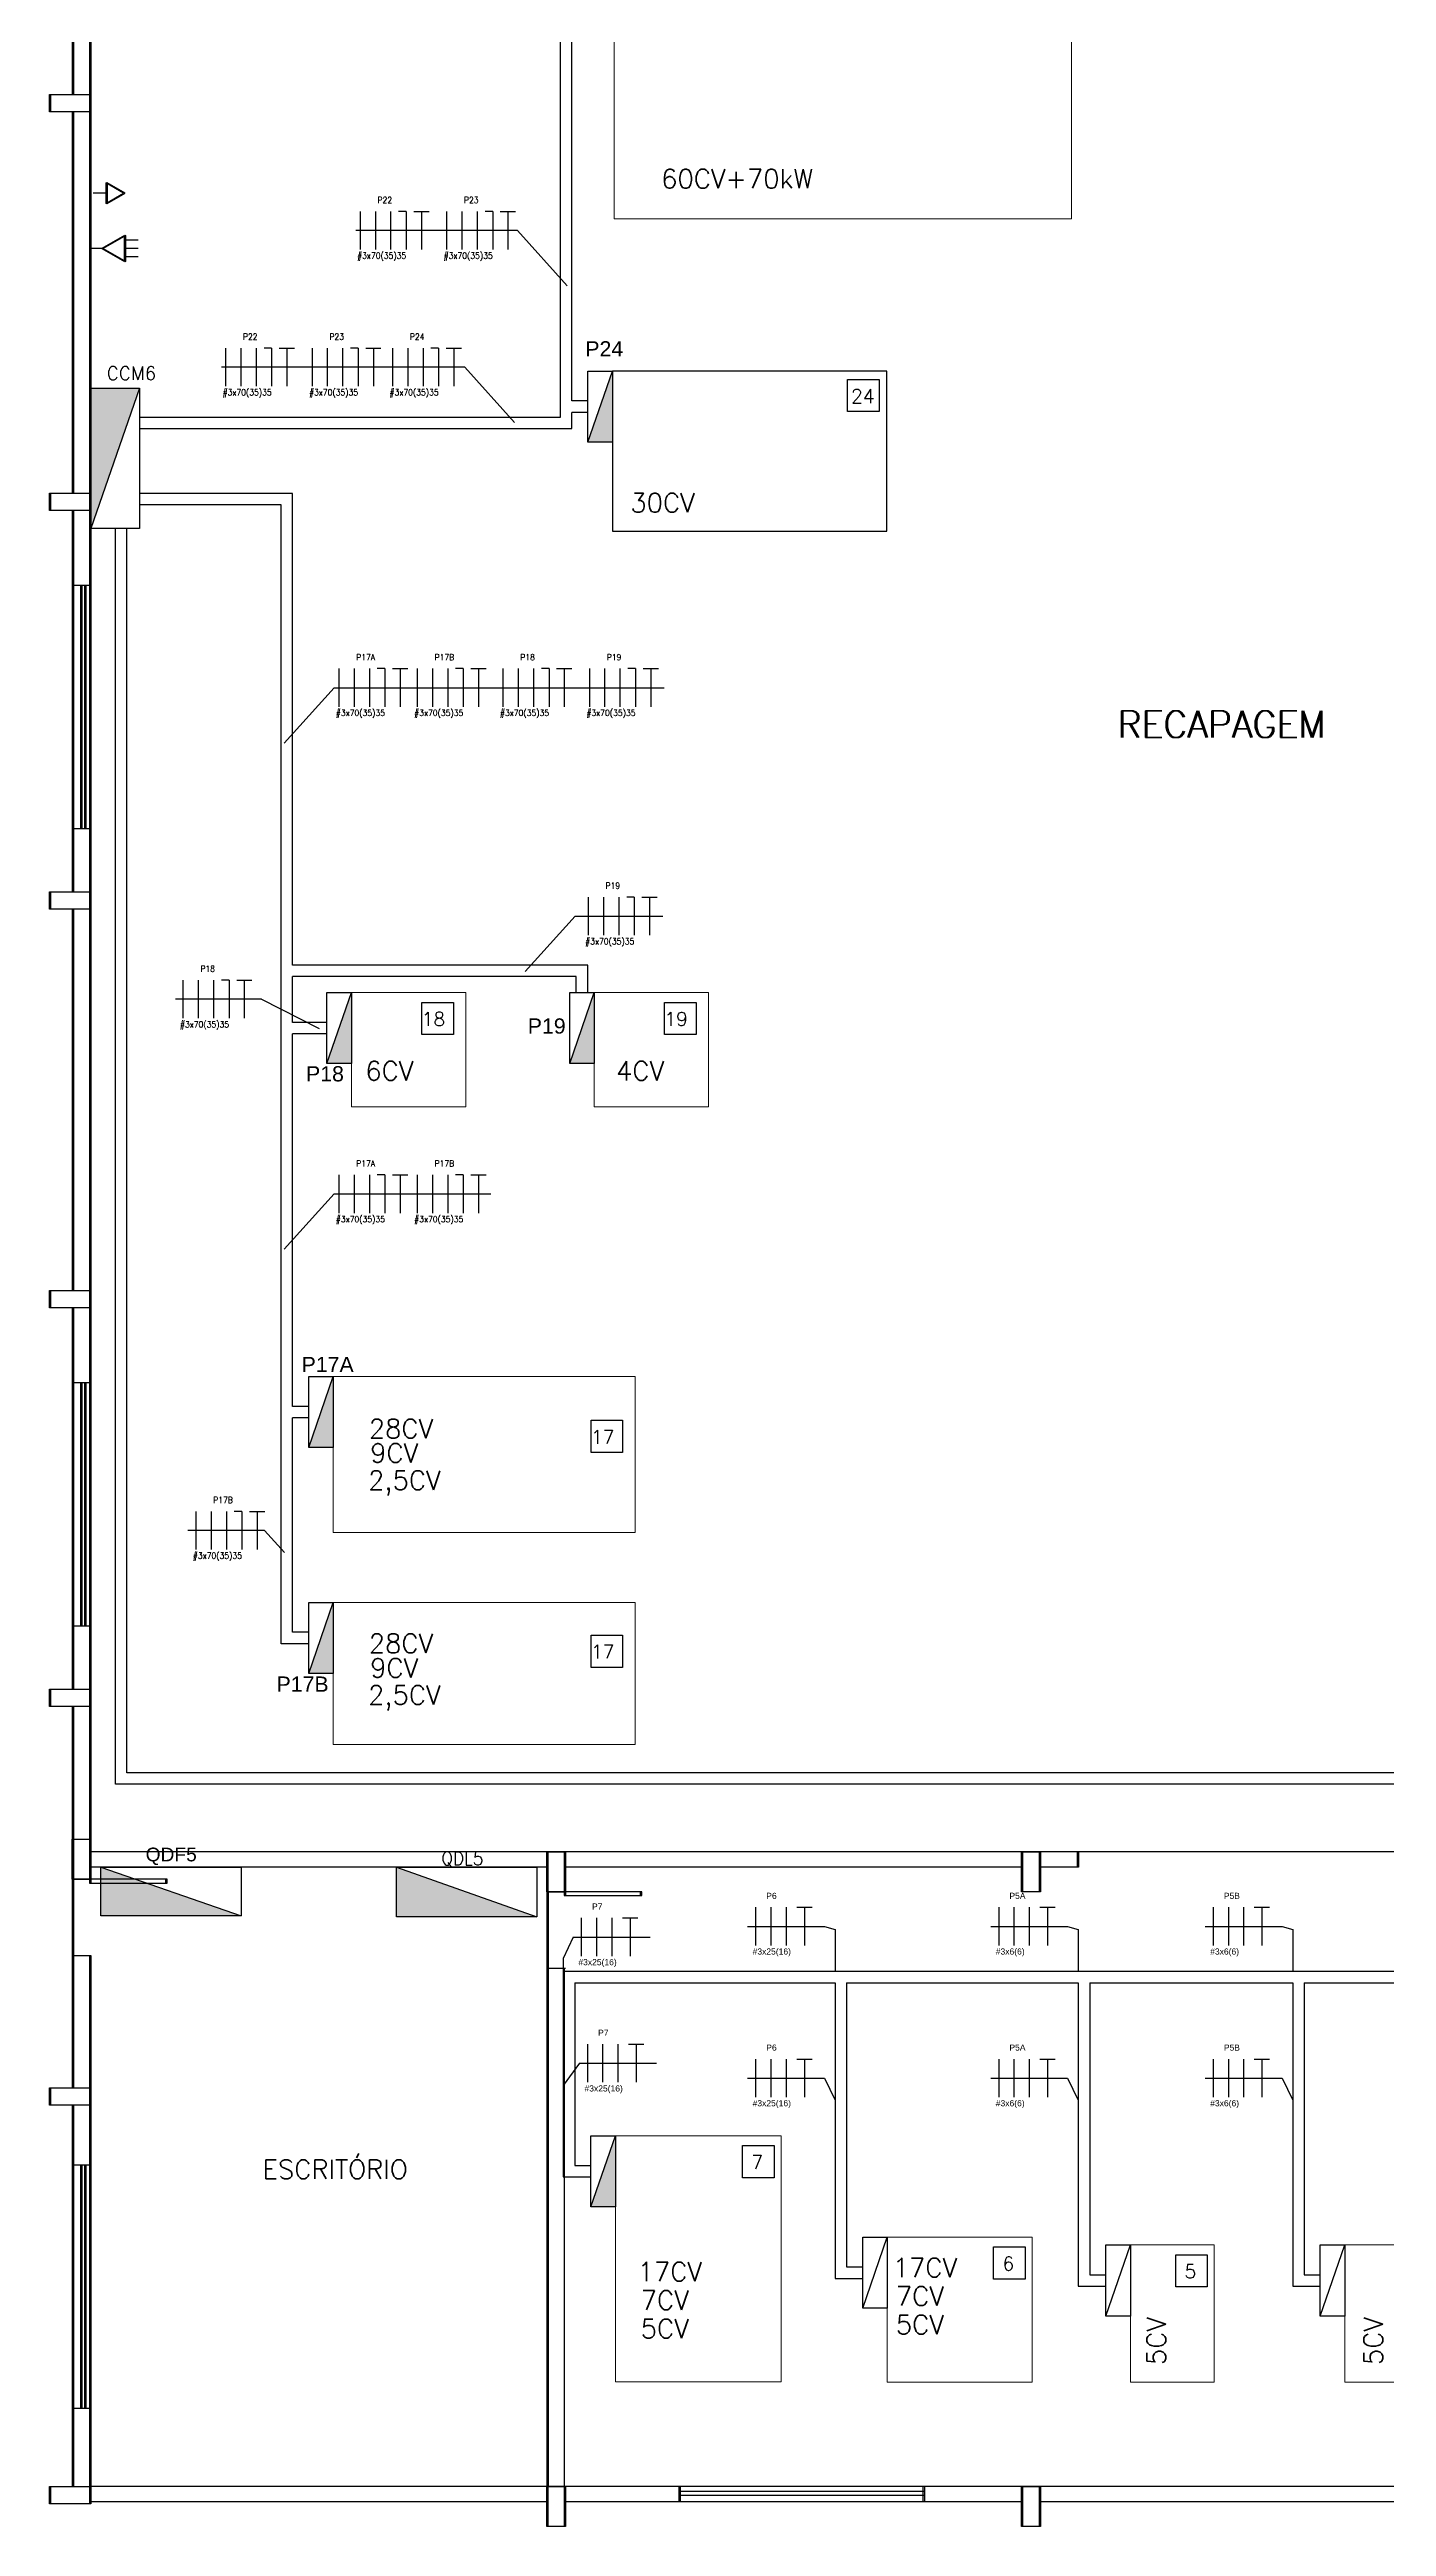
# Model space of a CAD drawing. Extents: x -543 to 641, y -146 to 322.
# Drawn here: x 224.07 to 241.61, y 140.77 to 173.26 of the extents above; entities that cross this region are included whole.
import ezdxf

# ---------------------------------------------------------------- set-up
doc = ezdxf.new("R2010")
doc.units = 0
doc.header["$MEASUREMENT"] = 0
for name, color, linetype in [('_ARQ', 5, 'Continuous'), ('_ARQ-TEXTO', 4, 'Continuous'), ('_COTAS', 4, 'Continuous'), ('_ELT-ELETROCALHAS', 1, 'Continuous'), ('_ELT-MAQUINAS-TEXTO', 4, 'Continuous'), ('_ELT-MÁQUINAS', 3, 'Continuous'), ('_ELT-PONTO', 2, 'Continuous'), ('_ELT-PONTO-TEXTO', 4, 'Continuous'), ('_ELT_ELETRODUTOS', 6, 'Continuous'), ('ELET_FIAÇÃO', 1, 'Continuous')]:
    doc.layers.add(name, color=color, linetype=linetype)
doc.styles.add('ARIAL', font='arial.ttf')
doc.styles.add('textstyle3', font='romans')
doc.styles.add('textstyle4', font='arial.ttf')
doc.styles.add('textstyle6', font='Standard')

# ---------------------------------------------------------------- blocks, each defined once
blk = doc.blocks.new('TOM_Trif_Baixa')
at = {"layer": '_ELT-PONTO'}
for p, q in [((-0.619, 0.111), (-0.459, 0.111)), ((-0.619, 0), (-0.459, 0)), ((-0.16, 0), (0, 0)), ((-0.619, -0.111), (-0.459, -0.111))]:
    blk.add_line(p, q, dxfattribs=at)
blk.add_lwpolyline([(-0.16, 0), (-0.459, 0.172), (-0.459, -0.172)], close=True, dxfattribs=at)
blk = doc.blocks.new('TOM_Monof_baixa')
at = {"layer": '_ELT-PONTO'}
for p, q in [((0.166, 0), (0, 0)), ((0.399, 0), (0.166, 0.135)), ((0.166, 0.135), (0.166, -0.135)), ((0.166, -0.135), (0.399, 0))]:
    blk.add_line(p, q, dxfattribs=at)
blk = doc.blocks.new('FIACAO_LAMP_ELETRO_3FNT')
at = {"layer": 'ELET_FIAÇÃO', "color": 4, "linetype": 'Continuous'}
for p, q in [((0, -0.25), (0, 0.25)), ((0.2, -0.25), (0.2, 0.25)), ((0.4, -0.25), (0.4, 0.25)), ((0.6, 0.25), (0.5, 0.25)), ((0.6, 0.25), (0.6, -0.25)), ((0.7, 0.25), (0.9, 0.25)), ((0.8, 0.25), (0.8, -0.25))]:
    blk.add_line(p, q, dxfattribs=at)
at = {"layer": 'ELET_FIAÇÃO', "color": 4, "linetype": 'Continuous', "style": 'textstyle4'}
for tag, p in [('C', (0.224, 0.36)), ('B', (-0.043, -0.37))]:
    blk.add_attdef(tag, p, '', height=0.08, dxfattribs=at)
blk = doc.blocks.new('FIACAO_LAMP_ELETRO_3FT')
at = {"layer": 'ELET_FIAÇÃO', "color": 4, "linetype": 'Continuous'}
for p, q in [((0, -0.25), (0, 0.25)), ((0.2, -0.25), (0.2, 0.25)), ((0.4, -0.25), (0.4, 0.25)), ((0.536, 0.25), (0.736, 0.25)), ((0.636, 0.25), (0.636, -0.25))]:
    blk.add_line(p, q, dxfattribs=at)
at = {"layer": 'ELET_FIAÇÃO', "color": 4, "linetype": 'Continuous', "style": 'textstyle4'}
for tag, p in [('C', (0.136, 0.36)), ('B', (-0.043, -0.37))]:
    blk.add_attdef(tag, p, '', height=0.08, dxfattribs=at)

msp = doc.modelspace()

# ---------------------------------------------------------------- hatches: boundary and pattern name
at = {"layer": '_ELT-PONTO', "linetype": 'Continuous'}
h = msp.add_hatch(color=256, dxfattribs=at)
h.dxf.hatch_style = 1
h.paths.add_polyline_path([(231.455, 169.038), (231.133, 168.106), (231.455, 168.106)])
at = {"layer": '_ELT-PONTO', "linetype": 'Continuous', "transparency": 33554687}
msp.add_hatch(color=256, dxfattribs=at).paths.add_polyline_path([(224.611, 166.975), (225.248, 168.815), (224.611, 168.815)], flags=0)
at = {"layer": '_ELT-PONTO', "linetype": 'Continuous'}
h = msp.add_hatch(color=256, dxfattribs=at)
h.dxf.hatch_style = 1
h.paths.add_polyline_path([(228.032, 160.887), (227.709, 159.955), (228.032, 159.955)])
h = msp.add_hatch(color=256, dxfattribs=at)
h.dxf.hatch_style = 1
h.paths.add_polyline_path([(231.216, 160.887), (230.893, 159.955), (231.216, 159.955)])
h = msp.add_hatch(color=256, dxfattribs=at)
h.dxf.hatch_style = 1
h.paths.add_polyline_path([(227.791, 155.851), (227.469, 154.919), (227.791, 154.919)])
h = msp.add_hatch(color=256, dxfattribs=at)
h.dxf.hatch_style = 1
h.paths.add_polyline_path([(227.791, 152.888), (227.469, 151.956), (227.791, 151.956)])
at = {"layer": '_ELT-PONTO', "linetype": 'Continuous', "transparency": 33554687}
for points in [[(226.583, 148.776), (224.743, 149.416), (224.743, 148.776)], [(230.463, 148.766), (228.623, 149.406), (228.623, 148.766)]]:
    msp.add_hatch(color=256, dxfattribs=at).paths.add_polyline_path(points)
at = {"layer": '_ELT-PONTO'}
h = msp.add_hatch(color=256, dxfattribs=at)
h.dxf.hatch_style = 1
h.paths.add_polyline_path([(231.493, 145.894), (231.171, 144.962), (231.493, 144.962)])

# ---------------------------------------------------------------- linework, layer by layer
at = {"layer": '_ARQ', "linetype": 'Continuous'}
for p, q in [((224.593, 185.821), (224.593, 149.257)), ((224.611, 185.821), (224.611, 149.257)), ((237.55, 149.618), (237.55, 149.418)), ((237.568, 149.618), (237.568, 149.418)), ((224.364, 149.257), (224.593, 149.257)), ((224.382, 149.257), (224.611, 149.257)), ((230.593, 149.093), (230.593, 141.293)), ((230.593, 149.093), (230.822, 149.093)), ((230.611, 149.093), (230.611, 141.293)), ((230.611, 149.093), (230.84, 149.093)), ((224.364, 148.257), (224.593, 148.257)), ((224.382, 148.257), (224.611, 148.257)), ((224.593, 148.257), (224.593, 141.293)), ((224.611, 148.257), (224.611, 141.293)), ((230.593, 148.093), (230.822, 148.093)), ((230.611, 148.093), (230.84, 148.093)), ((230.822, 148.093), (230.822, 141.293))]:
    msp.add_line(p, q, dxfattribs=at)
at = {"layer": '_ARQ'}
for p, q in [((224.364, 177.668), (224.364, 172.668)), ((224.382, 177.668), (224.382, 172.668)), ((224.364, 172.439), (224.364, 167.439)), ((224.382, 172.439), (224.382, 167.439)), ((224.364, 167.21), (224.364, 162.21)), ((224.382, 167.21), (224.382, 162.21)), ((224.39, 166.233), (224.593, 166.233)), ((224.408, 166.233), (224.611, 166.233)), ((224.475, 166.233), (224.475, 163.036)), ((224.493, 166.233), (224.493, 163.036)), ((224.528, 166.233), (224.528, 163.036)), ((224.546, 166.233), (224.546, 163.036)), ((224.593, 163.033), (224.39, 163.033)), ((224.611, 163.033), (224.408, 163.033)), ((224.364, 161.981), (224.364, 156.981)), ((224.382, 161.981), (224.382, 156.981)), ((224.364, 156.752), (224.364, 151.752)), ((224.382, 156.752), (224.382, 151.752)), ((224.39, 155.775), (224.593, 155.775)), ((224.408, 155.775), (224.611, 155.775)), ((224.475, 155.775), (224.475, 152.578)), ((224.493, 155.775), (224.493, 152.578)), ((224.528, 155.775), (224.528, 152.578)), ((224.546, 155.775), (224.546, 152.578)), ((224.593, 152.575), (224.39, 152.575)), ((224.611, 152.575), (224.408, 152.575)), ((224.364, 151.522), (224.364, 146.522)), ((224.382, 151.522), (224.382, 146.522)), ((267.966, 149.618), (224.593, 149.618)), ((267.984, 149.618), (224.611, 149.618)), ((230.593, 149.418), (224.593, 149.418)), ((230.611, 149.418), (224.611, 149.418)), ((236.822, 149.418), (230.822, 149.418)), ((236.84, 149.418), (230.84, 149.418)), ((237.55, 149.418), (237.052, 149.418)), ((237.568, 149.418), (237.07, 149.418)), ((224.364, 146.293), (224.364, 141.293)), ((224.382, 146.293), (224.382, 141.293)), ((224.39, 145.514), (224.593, 145.514)), ((224.408, 145.514), (224.611, 145.514)), ((224.475, 145.514), (224.475, 142.317)), ((224.493, 145.514), (224.493, 142.317)), ((224.528, 145.514), (224.528, 142.317)), ((224.546, 145.514), (224.546, 142.317)), ((224.593, 142.314), (224.39, 142.314)), ((224.611, 142.314), (224.408, 142.314)), ((277.768, 141.293), (224.593, 141.293)), ((230.593, 141.093), (224.593, 141.093)), ((277.786, 141.293), (224.611, 141.293)), ((230.611, 141.093), (224.611, 141.093)), ((236.822, 141.093), (230.822, 141.093)), ((236.84, 141.093), (230.84, 141.093)), ((232.328, 141.093), (232.328, 141.296)), ((232.328, 141.231), (235.526, 141.231)), ((232.328, 141.178), (235.526, 141.178)), ((232.346, 141.093), (232.346, 141.296)), ((232.346, 141.231), (235.544, 141.231)), ((232.346, 141.178), (235.544, 141.178)), ((235.528, 141.296), (235.528, 141.093)), ((235.546, 141.296), (235.546, 141.093)), ((243.052, 141.093), (237.052, 141.093)), ((243.07, 141.093), (237.07, 141.093))]:
    msp.add_line(p, q, dxfattribs=at)
for points in [[(224.069, 172.668), (224.593, 172.668), (224.593, 172.439), (224.069, 172.439)], [(224.087, 172.668), (224.611, 172.668), (224.611, 172.439), (224.087, 172.439)], [(224.069, 167.439), (224.593, 167.439), (224.593, 167.21), (224.069, 167.21)], [(224.087, 167.439), (224.611, 167.439), (224.611, 167.21), (224.087, 167.21)], [(224.069, 162.21), (224.593, 162.21), (224.593, 161.981), (224.069, 161.981)], [(224.087, 162.21), (224.611, 162.21), (224.611, 161.981), (224.087, 161.981)], [(224.069, 156.981), (224.593, 156.981), (224.593, 156.752), (224.069, 156.752)], [(224.087, 156.981), (224.611, 156.981), (224.611, 156.752), (224.087, 156.752)], [(224.069, 151.752), (224.593, 151.752), (224.593, 151.522), (224.069, 151.522)], [(224.087, 151.752), (224.611, 151.752), (224.611, 151.522), (224.087, 151.522)], [(224.593, 149.782), (224.593, 149.257), (224.364, 149.257), (224.364, 149.782)], [(224.611, 149.782), (224.611, 149.257), (224.382, 149.257), (224.382, 149.782)], [(230.822, 149.618), (230.822, 149.093), (230.593, 149.093), (230.593, 149.618)], [(230.84, 149.618), (230.84, 149.093), (230.611, 149.093), (230.611, 149.618)], [(237.052, 149.618), (237.052, 149.093), (236.822, 149.093), (236.822, 149.618)], [(237.07, 149.618), (237.07, 149.093), (236.84, 149.093), (236.84, 149.618)], [(224.069, 146.522), (224.593, 146.522), (224.593, 146.293), (224.069, 146.293)], [(224.087, 146.522), (224.611, 146.522), (224.611, 146.293), (224.087, 146.293)], [(224.069, 141.293), (224.593, 141.293), (224.593, 141.064), (224.069, 141.064)], [(224.087, 141.293), (224.611, 141.293), (224.611, 141.064), (224.087, 141.064)], [(230.822, 141.293), (230.822, 140.769), (230.593, 140.769), (230.593, 141.293)], [(230.84, 141.293), (230.84, 140.769), (230.611, 140.769), (230.611, 141.293)], [(237.052, 141.293), (237.052, 140.769), (236.822, 140.769), (236.822, 141.293)], [(237.07, 141.293), (237.07, 140.769), (236.84, 140.769), (236.84, 141.293)]]:
    msp.add_lwpolyline(points, close=True, dxfattribs=at)
at = {"layer": '_ARQ', "linetype": 'Continuous'}
for points in [[(225.593, 149.257), (224.593, 149.257), (224.593, 149.207), (225.593, 149.207)], [(225.611, 149.257), (224.611, 149.257), (224.611, 149.207), (225.611, 149.207)], [(231.822, 149.093), (230.822, 149.093), (230.822, 149.043), (231.822, 149.043)], [(231.84, 149.093), (230.84, 149.093), (230.84, 149.043), (231.84, 149.043)]]:
    msp.add_lwpolyline(points, close=True, dxfattribs=at)
at = {"layer": '_ELT-ELETROCALHAS', "color": 32, "true_color": 0xcd6928}
for points in [[(225.248, 168.435), (230.771, 168.435), (230.771, 180.152)], [(230.921, 168.647), (230.921, 175.097)], [(231.133, 168.647), (230.921, 168.647)], [(225.248, 168.285), (230.921, 168.285), (230.921, 168.497)], [(231.133, 168.497), (230.921, 168.497)], [(227.257, 161.249), (227.257, 167.435), (225.248, 167.435)], [(227.257, 152.347), (227.107, 152.347), (227.107, 167.285), (225.248, 167.285)], [(231.129, 161.099), (231.129, 161.249), (227.257, 161.249)], [(230.979, 161.099), (227.257, 161.099)], [(227.257, 160.496), (227.257, 161.099)], [(230.979, 160.887), (230.979, 161.099)], [(231.129, 160.887), (231.129, 161.099)], [(227.709, 160.496), (227.257, 160.496)], [(227.709, 160.346), (227.257, 160.346)], [(227.257, 155.46), (227.257, 160.346)], [(227.469, 155.46), (227.257, 155.46)], [(227.469, 155.31), (227.257, 155.31)], [(227.257, 152.497), (227.257, 155.31)], [(227.469, 152.497), (227.257, 152.497)], [(227.469, 152.347), (227.257, 152.347)], [(230.809, 148.05), (260.822, 148.05)], [(230.809, 148.05), (230.809, 145.353), (231.171, 145.353)], [(230.809, 147.9), (230.822, 147.9)], [(230.959, 147.9), (230.959, 145.503), (231.171, 145.503)], [(230.959, 147.9), (234.376, 147.9)], [(234.376, 147.9), (234.376, 144.022), (234.738, 144.022)], [(234.526, 147.9), (234.526, 144.172), (234.738, 144.172)], [(234.526, 147.9), (237.566, 147.9)], [(237.566, 147.9), (237.566, 143.92), (237.928, 143.92)], [(237.716, 147.9), (237.716, 144.07), (237.928, 144.07)], [(237.716, 147.9), (240.379, 147.9)], [(240.379, 147.9), (240.379, 143.92), (240.741, 143.92)], [(240.529, 147.9), (240.529, 144.07), (240.741, 144.07)], [(240.529, 147.9), (243.083, 147.9)]]:
    msp.add_lwpolyline(points, dxfattribs=at)
at = {"layer": '_ELT-ELETROCALHAS', "color": 254, "true_color": 0xfeeab9}
for points in [[(248.108, 150.504), (224.934, 150.504), (224.934, 166.975)], [(248.108, 150.654), (225.084, 150.654), (225.084, 166.975)]]:
    msp.add_lwpolyline(points, dxfattribs=at)
at = {"layer": '_ELT-MAQUINAS-TEXTO'}
for points in [[(234.538, 168.929), (234.951, 168.929), (234.951, 168.507), (234.538, 168.507)], [(228.955, 160.759), (229.368, 160.759), (229.368, 160.336), (228.955, 160.336)], [(232.139, 160.759), (232.551, 160.759), (232.551, 160.336), (232.139, 160.336)], [(231.174, 155.277), (231.587, 155.277), (231.587, 154.854), (231.174, 154.854)], [(231.174, 152.459), (231.587, 152.459), (231.587, 152.037), (231.174, 152.037)], [(233.161, 145.766), (233.574, 145.766), (233.574, 145.343), (233.161, 145.343)], [(236.455, 144.435), (236.867, 144.435), (236.867, 144.013), (236.455, 144.013)], [(238.844, 144.333), (239.257, 144.333), (239.257, 143.91), (238.844, 143.91)]]:
    msp.add_lwpolyline(points, close=True, dxfattribs=at)
at = {"layer": '_ELT-MÁQUINAS', "color": 4, "lineweight": 0}
for points in [[(231.477, 175.638), (237.477, 175.638), (237.477, 171.038), (231.477, 171.038)], [(228.032, 159.387), (229.532, 159.387), (229.532, 160.887), (228.032, 160.887)], [(231.216, 159.387), (232.716, 159.387), (232.716, 160.887), (231.216, 160.887)], [(227.791, 153.804), (231.751, 153.804), (231.751, 155.851), (227.791, 155.851)], [(227.791, 151.024), (231.751, 151.024), (231.751, 152.888), (227.791, 152.888)], [(231.493, 145.894), (233.666, 145.894), (233.666, 142.666), (231.493, 142.666)], [(235.06, 142.663), (236.96, 142.663), (236.96, 144.563), (235.06, 144.563)], [(238.25, 144.461), (239.35, 144.461), (239.35, 142.661), (238.25, 142.661)], [(241.063, 144.461), (242.163, 144.461), (242.163, 142.661), (241.063, 142.661)]]:
    msp.add_lwpolyline(points, close=True, dxfattribs=at)
at = {"layer": '_ELT-MÁQUINAS', "color": 4}
msp.add_lwpolyline([(231.455, 166.938), (235.055, 166.938), (235.055, 169.038), (231.455, 169.038)], close=True, dxfattribs=at)
at = {"layer": '_ELT-PONTO', "linetype": 'Continuous'}
for p, q in [((231.133, 168.106), (231.455, 169.038)), ((225.248, 168.815), (224.611, 166.975)), ((227.709, 159.955), (228.032, 160.887)), ((230.893, 159.955), (231.216, 160.887)), ((227.469, 154.919), (227.791, 155.851)), ((227.469, 151.956), (227.791, 152.888)), ((224.743, 149.416), (226.583, 148.776)), ((228.623, 149.416), (230.463, 148.766)), ((231.171, 144.962), (231.493, 145.894)), ((234.738, 143.631), (235.06, 144.563)), ((237.928, 143.529), (238.25, 144.461)), ((240.741, 143.529), (241.063, 144.461))]:
    msp.add_line(p, q, dxfattribs=at)
for points in [[(231.455, 168.106), (231.133, 168.106), (231.133, 169.038), (231.455, 169.038)], [(224.611, 168.815), (225.248, 168.815), (225.248, 166.975), (224.611, 166.975)], [(228.032, 159.955), (227.709, 159.955), (227.709, 160.887), (228.032, 160.887)], [(231.216, 159.955), (230.893, 159.955), (230.893, 160.887), (231.216, 160.887)], [(227.791, 154.919), (227.469, 154.919), (227.469, 155.851), (227.791, 155.851)], [(227.791, 151.956), (227.469, 151.956), (227.469, 152.888), (227.791, 152.888)], [(224.743, 148.776), (224.743, 149.416), (226.583, 149.416), (226.583, 148.776)], [(228.623, 148.766), (228.623, 149.416), (230.463, 149.416), (230.463, 148.766)], [(231.493, 144.962), (231.171, 144.962), (231.171, 145.894), (231.493, 145.894)], [(235.06, 143.631), (234.738, 143.631), (234.738, 144.563), (235.06, 144.563)], [(238.25, 143.529), (237.928, 143.529), (237.928, 144.461), (238.25, 144.461)], [(241.063, 143.529), (240.741, 143.529), (240.741, 144.461), (241.063, 144.461)]]:
    msp.add_lwpolyline(points, close=True, dxfattribs=at)
at = {"layer": 'ELET_FIAÇÃO', "color": 7, "linetype": 'Continuous'}
for points in [[(230.208, 170.883), (228.089, 170.883)], [(230.208, 170.883), (230.862, 170.157)], [(229.518, 169.09), (226.323, 169.09)], [(229.518, 169.09), (230.171, 168.364)], [(227.803, 164.886), (227.149, 164.16)], [(227.803, 164.886), (232.131, 164.886)], [(230.965, 161.889), (230.311, 161.163)], [(230.965, 161.889), (232.116, 161.889)], [(226.848, 160.8), (225.72, 160.8)], [(226.848, 160.8), (227.606, 160.416)], [(227.803, 158.246), (227.149, 157.52)], [(227.803, 158.246), (229.857, 158.246)], [(226.89, 153.832), (225.884, 153.832)], [(226.89, 153.832), (227.15, 153.543)], [(234.236, 148.64), (234.376, 148.6), (234.376, 148.05)], [(237.426, 148.64), (237.566, 148.6), (237.566, 148.05)], [(240.239, 148.64), (240.379, 148.6), (240.379, 148.05)], [(231.02, 146.844), (230.809, 146.554)], [(234.236, 146.65), (234.376, 146.36)], [(237.426, 146.65), (237.566, 146.36)], [(240.239, 146.65), (240.379, 146.36)]]:
    msp.add_lwpolyline(points, dxfattribs=at)
at = {"layer": 'ELET_FIAÇÃO', "color": 7}
for points in [[(230.94, 148.5), (230.809, 148.22), (230.809, 148.05)], [(230.94, 148.5), (231.95, 148.5)], [(233.226, 148.64), (234.236, 148.64)], [(236.416, 148.64), (237.426, 148.64)], [(239.229, 148.64), (240.239, 148.64)], [(231.02, 146.844), (232.03, 146.844)], [(233.226, 146.65), (234.236, 146.65)], [(236.416, 146.65), (237.426, 146.65)], [(239.229, 146.65), (240.239, 146.65)]]:
    msp.add_lwpolyline(points, dxfattribs=at)

# ---------------------------------------------------------------- block references
at = {"layer": '_COTAS', "linetype": 'Continuous'}
for p in [(224.642, 171.372), (224.66, 171.372)]:
    msp.add_blockref('TOM_Monof_baixa', p, dxfattribs=at)
at = {"layer": '_COTAS', "linetype": 'Continuous', "rotation": 180}
for p in [(224.593, 170.647), (224.611, 170.647)]:
    msp.add_blockref('TOM_Trif_Baixa', p, dxfattribs=at)
at = {"layer": '_ELT_ELETRODUTOS', "linetype": 'Continuous'}
ref = msp.add_blockref('FIACAO_LAMP_ELETRO_3FNT', (228.148, 170.883), dxfattribs=at)
ref.add_attrib('C', 'P22', (228.372, 171.243), dxfattribs={"layer": 'ELET_FIAÇÃO', "color": 4, "linetype": 'Continuous', "height": 0.08, "style": 'textstyle6'})
ref.add_attrib('B', '#3x70(35)35', (228.105, 170.513), dxfattribs={"layer": 'ELET_FIAÇÃO', "color": 4, "linetype": 'Continuous', "height": 0.08, "style": 'textstyle6'})
ref = msp.add_blockref('FIACAO_LAMP_ELETRO_3FNT', (229.283, 170.883), dxfattribs=at)
ref.add_attrib('C', 'P23', (229.507, 171.243), dxfattribs={"layer": 'ELET_FIAÇÃO', "color": 4, "linetype": 'Continuous', "height": 0.08, "style": 'textstyle6'})
ref.add_attrib('B', '#3x70(35)35', (229.24, 170.513), dxfattribs={"layer": 'ELET_FIAÇÃO', "color": 4, "linetype": 'Continuous', "height": 0.08, "style": 'textstyle6'})
ref = msp.add_blockref('FIACAO_LAMP_ELETRO_3FNT', (226.383, 169.09), dxfattribs=at)
ref.add_attrib('C', 'P22', (226.607, 169.45), dxfattribs={"layer": 'ELET_FIAÇÃO', "color": 4, "linetype": 'Continuous', "height": 0.08, "style": 'textstyle6'})
ref.add_attrib('B', '#3x70(35)35', (226.34, 168.72), dxfattribs={"layer": 'ELET_FIAÇÃO', "color": 4, "linetype": 'Continuous', "height": 0.08, "style": 'textstyle6'})
ref = msp.add_blockref('FIACAO_LAMP_ELETRO_3FNT', (227.517, 169.09), dxfattribs=at)
ref.add_attrib('C', 'P23', (227.741, 169.45), dxfattribs={"layer": 'ELET_FIAÇÃO', "color": 4, "linetype": 'Continuous', "height": 0.08, "style": 'textstyle6'})
ref.add_attrib('B', '#3x70(35)35', (227.474, 168.72), dxfattribs={"layer": 'ELET_FIAÇÃO', "color": 4, "linetype": 'Continuous', "height": 0.08, "style": 'textstyle6'})
ref = msp.add_blockref('FIACAO_LAMP_ELETRO_3FNT', (228.573, 169.09), dxfattribs=at)
ref.add_attrib('C', 'P24', (228.797, 169.45), dxfattribs={"layer": 'ELET_FIAÇÃO', "color": 4, "linetype": 'Continuous', "height": 0.08, "style": 'textstyle6'})
ref.add_attrib('B', '#3x70(35)35', (228.53, 168.72), dxfattribs={"layer": 'ELET_FIAÇÃO', "color": 4, "linetype": 'Continuous', "height": 0.08, "style": 'textstyle6'})
ref = msp.add_blockref('FIACAO_LAMP_ELETRO_3FNT', (227.869, 164.886), dxfattribs=at)
ref.add_attrib('C', 'P17A', (228.093, 165.246), dxfattribs={"layer": 'ELET_FIAÇÃO', "color": 4, "linetype": 'Continuous', "height": 0.08, "style": 'textstyle6'})
ref.add_attrib('B', '#3x70(35)35', (227.826, 164.516), dxfattribs={"layer": 'ELET_FIAÇÃO', "color": 4, "linetype": 'Continuous', "height": 0.08, "style": 'textstyle6'})
ref = msp.add_blockref('FIACAO_LAMP_ELETRO_3FNT', (228.897, 164.886), dxfattribs=at)
ref.add_attrib('C', 'P17B', (229.121, 165.246), dxfattribs={"layer": 'ELET_FIAÇÃO', "color": 4, "linetype": 'Continuous', "height": 0.08, "style": 'textstyle6'})
ref.add_attrib('B', '#3x70(35)35', (228.854, 164.516), dxfattribs={"layer": 'ELET_FIAÇÃO', "color": 4, "linetype": 'Continuous', "height": 0.08, "style": 'textstyle6'})
ref = msp.add_blockref('FIACAO_LAMP_ELETRO_3FNT', (230.022, 164.886), dxfattribs=at)
ref.add_attrib('C', 'P18', (230.246, 165.246), dxfattribs={"layer": 'ELET_FIAÇÃO', "color": 4, "linetype": 'Continuous', "height": 0.08, "style": 'textstyle6'})
ref.add_attrib('B', '#3x70(35)35', (229.979, 164.516), dxfattribs={"layer": 'ELET_FIAÇÃO', "color": 4, "linetype": 'Continuous', "height": 0.08, "style": 'textstyle6'})
ref = msp.add_blockref('FIACAO_LAMP_ELETRO_3FNT', (231.156, 164.886), dxfattribs=at)
ref.add_attrib('C', 'P19', (231.38, 165.246), dxfattribs={"layer": 'ELET_FIAÇÃO', "color": 4, "linetype": 'Continuous', "height": 0.08, "style": 'textstyle6'})
ref.add_attrib('B', '#3x70(35)35', (231.113, 164.516), dxfattribs={"layer": 'ELET_FIAÇÃO', "color": 4, "linetype": 'Continuous', "height": 0.08, "style": 'textstyle6'})
ref = msp.add_blockref('FIACAO_LAMP_ELETRO_3FNT', (231.141, 161.889), dxfattribs=at)
ref.add_attrib('C', 'P19', (231.364, 162.249), dxfattribs={"layer": 'ELET_FIAÇÃO', "color": 4, "linetype": 'Continuous', "height": 0.08, "style": 'textstyle6'})
ref.add_attrib('B', '#3x70(35)35', (231.097, 161.519), dxfattribs={"layer": 'ELET_FIAÇÃO', "color": 4, "linetype": 'Continuous', "height": 0.08, "style": 'textstyle6'})
ref = msp.add_blockref('FIACAO_LAMP_ELETRO_3FNT', (225.824, 160.8), dxfattribs=at)
ref.add_attrib('C', 'P18', (226.048, 161.16), dxfattribs={"layer": 'ELET_FIAÇÃO', "color": 4, "linetype": 'Continuous', "height": 0.08, "style": 'textstyle6'})
ref.add_attrib('B', '#3x70(35)35', (225.781, 160.43), dxfattribs={"layer": 'ELET_FIAÇÃO', "color": 4, "linetype": 'Continuous', "height": 0.08, "style": 'textstyle6'})
ref = msp.add_blockref('FIACAO_LAMP_ELETRO_3FNT', (227.869, 158.246), dxfattribs=at)
ref.add_attrib('C', 'P17A', (228.093, 158.606), dxfattribs={"layer": 'ELET_FIAÇÃO', "color": 4, "linetype": 'Continuous', "height": 0.08, "style": 'textstyle6'})
ref.add_attrib('B', '#3x70(35)35', (227.826, 157.876), dxfattribs={"layer": 'ELET_FIAÇÃO', "color": 4, "linetype": 'Continuous', "height": 0.08, "style": 'textstyle6'})
ref = msp.add_blockref('FIACAO_LAMP_ELETRO_3FNT', (228.897, 158.246), dxfattribs=at)
ref.add_attrib('C', 'P17B', (229.121, 158.606), dxfattribs={"layer": 'ELET_FIAÇÃO', "color": 4, "linetype": 'Continuous', "height": 0.08, "style": 'textstyle6'})
ref.add_attrib('B', '#3x70(35)35', (228.854, 157.876), dxfattribs={"layer": 'ELET_FIAÇÃO', "color": 4, "linetype": 'Continuous', "height": 0.08, "style": 'textstyle6'})
ref = msp.add_blockref('FIACAO_LAMP_ELETRO_3FNT', (225.993, 153.832), dxfattribs=at)
ref.add_attrib('C', 'P17B', (226.217, 154.192), dxfattribs={"layer": 'ELET_FIAÇÃO', "color": 4, "linetype": 'Continuous', "height": 0.08, "style": 'textstyle6'})
ref.add_attrib('B', '#3x70(35)35', (225.95, 153.462), dxfattribs={"layer": 'ELET_FIAÇÃO', "color": 4, "linetype": 'Continuous', "height": 0.08, "style": 'textstyle6'})
at = {"layer": '_ELT_ELETRODUTOS'}
ref = msp.add_blockref('FIACAO_LAMP_ELETRO_3FT', (231.05, 148.5), dxfattribs=at)
ref.add_attrib('C', 'P7', (231.186, 148.86), dxfattribs={"layer": 'ELET_FIAÇÃO', "color": 4, "height": 0.08, "style": 'textstyle4'})
ref.add_attrib('B', '#3x25(16)', (231.007, 148.13), dxfattribs={"layer": 'ELET_FIAÇÃO', "color": 4, "height": 0.08, "style": 'textstyle4'})
ref = msp.add_blockref('FIACAO_LAMP_ELETRO_3FT', (233.336, 148.64), dxfattribs=at)
ref.add_attrib('C', 'P6', (233.472, 149), dxfattribs={"layer": 'ELET_FIAÇÃO', "color": 4, "height": 0.08, "style": 'textstyle4'})
ref.add_attrib('B', '#3x25(16)', (233.293, 148.27), dxfattribs={"layer": 'ELET_FIAÇÃO', "color": 4, "height": 0.08, "style": 'textstyle4'})
ref = msp.add_blockref('FIACAO_LAMP_ELETRO_3FT', (236.526, 148.64), dxfattribs=at)
ref.add_attrib('C', 'P5A', (236.662, 149), dxfattribs={"layer": 'ELET_FIAÇÃO', "color": 4, "height": 0.08, "style": 'textstyle4'})
ref.add_attrib('B', '#3x6(6)', (236.483, 148.27), dxfattribs={"layer": 'ELET_FIAÇÃO', "color": 4, "height": 0.08, "style": 'textstyle4'})
ref = msp.add_blockref('FIACAO_LAMP_ELETRO_3FT', (239.339, 148.64), dxfattribs=at)
ref.add_attrib('C', 'P5B', (239.475, 149), dxfattribs={"layer": 'ELET_FIAÇÃO', "color": 4, "height": 0.08, "style": 'textstyle4'})
ref.add_attrib('B', '#3x6(6)', (239.296, 148.27), dxfattribs={"layer": 'ELET_FIAÇÃO', "color": 4, "height": 0.08, "style": 'textstyle4'})
ref = msp.add_blockref('FIACAO_LAMP_ELETRO_3FT', (231.13, 146.844), dxfattribs=at)
ref.add_attrib('C', 'P7', (231.266, 147.204), dxfattribs={"layer": 'ELET_FIAÇÃO', "color": 4, "height": 0.08, "style": 'textstyle4'})
ref.add_attrib('B', '#3x25(16)', (231.087, 146.474), dxfattribs={"layer": 'ELET_FIAÇÃO', "color": 4, "height": 0.08, "style": 'textstyle4'})
ref = msp.add_blockref('FIACAO_LAMP_ELETRO_3FT', (233.336, 146.65), dxfattribs=at)
ref.add_attrib('C', 'P6', (233.472, 147.01), dxfattribs={"layer": 'ELET_FIAÇÃO', "color": 4, "height": 0.08, "style": 'textstyle4'})
ref.add_attrib('B', '#3x25(16)', (233.293, 146.28), dxfattribs={"layer": 'ELET_FIAÇÃO', "color": 4, "height": 0.08, "style": 'textstyle4'})
ref = msp.add_blockref('FIACAO_LAMP_ELETRO_3FT', (236.526, 146.65), dxfattribs=at)
ref.add_attrib('C', 'P5A', (236.662, 147.01), dxfattribs={"layer": 'ELET_FIAÇÃO', "color": 4, "height": 0.08, "style": 'textstyle4'})
ref.add_attrib('B', '#3x6(6)', (236.483, 146.28), dxfattribs={"layer": 'ELET_FIAÇÃO', "color": 4, "height": 0.08, "style": 'textstyle4'})
ref = msp.add_blockref('FIACAO_LAMP_ELETRO_3FT', (239.339, 146.65), dxfattribs=at)
ref.add_attrib('C', 'P5B', (239.475, 147.01), dxfattribs={"layer": 'ELET_FIAÇÃO', "color": 4, "height": 0.08, "style": 'textstyle4'})
ref.add_attrib('B', '#3x6(6)', (239.296, 146.28), dxfattribs={"layer": 'ELET_FIAÇÃO', "color": 4, "height": 0.08, "style": 'textstyle4'})

# ---------------------------------------------------------------- texts
at = {"layer": '_ARQ-TEXTO', "style": 'textstyle3'}
for s, height, p in [('RECAPAGEM', 0.35, (238.073, 164.231)), ('RECAPAGEM', 0.35, (238.091, 164.231)), ('ESCRITÓRIO', 0.25, (226.862, 145.328))]:
    msp.add_text(s, height=height, dxfattribs=at).set_placement(p)
at = {"layer": '_ELT-MAQUINAS-TEXTO', "style": 'textstyle3'}
for s, height, p in [('60CV+70kW', 0.25, (232.093, 171.436)), ('24', 0.18, (234.584, 168.62)), ('30CV', 0.25, (231.689, 167.187)), ('18', 0.18, (228.951, 160.45)), ('19', 0.18, (232.135, 160.45)), ('6CV', 0.25, (228.212, 159.736)), ('4CV', 0.25, (231.501, 159.736)), ('28CV', 0.25, (228.257, 155.043)), ('9CV', 0.25, (228.275, 154.723)), ('17', 0.18, (231.171, 154.968)), ('2,5CV', 0.25, (228.248, 154.366)), ('28CV', 0.25, (228.257, 152.226)), ('9CV', 0.25, (228.275, 151.905)), ('17', 0.18, (231.171, 152.151)), ('2,5CV', 0.25, (228.248, 151.549)), ('7', 0.18, (233.276, 145.457)), ('17CV', 0.25, (235.131, 144.039)), ('6', 0.18, (236.57, 144.126)), ('17CV', 0.25, (231.784, 143.986)), ('5', 0.18, (238.959, 144.024)), ('7CV', 0.25, (231.825, 143.612)), ('7CV', 0.25, (235.172, 143.665)), ('5CV', 0.25, (231.825, 143.239)), ('5CV', 0.25, (235.172, 143.292))]:
    msp.add_text(s, height=height, dxfattribs=at).set_placement(p)
for p in [(238.715, 142.885), (241.56, 142.885)]:
    msp.add_text('5CV', height=0.25, rotation=90, dxfattribs=at).set_placement(p)
at = {"layer": '_ELT-PONTO-TEXTO'}
for s, style, p in [('CCM6', 'textstyle3', (224.82, 168.923)), ('QDL5', 'textstyle6', (229.21, 149.443))]:
    msp.add_text(s, height=0.176, dxfattribs=dict(at, style=style)).set_placement(p)
at = {"layer": '_ELT-PONTO-TEXTO', "linetype": 'Continuous', "char_height": 0.2, "attachment_point": 1, "style": 'ARIAL'}
for s, insert in [('P24', (231.098, 169.431)), ('P19', (230.343, 160.549)), ('P18', (227.434, 159.922)), ('P17A', (227.376, 156.109)), ('P17B', (227.047, 151.917))]:
    msp.add_mtext_dynamic_manual_height_columns(s, width=1.60642, gutter_width=4.242, heights=[0], dxfattribs=dict(at, insert=insert))
at = {"layer": '_ELT-PONTO-TEXTO', "linetype": 'Continuous', "insert": (225.33, 149.443), "char_height": 0.18, "width": 2, "attachment_point": 7, "style": 'textstyle4'}
msp.add_mtext('QDF5', dxfattribs=at)

doc.saveas('drawing.dxf')
